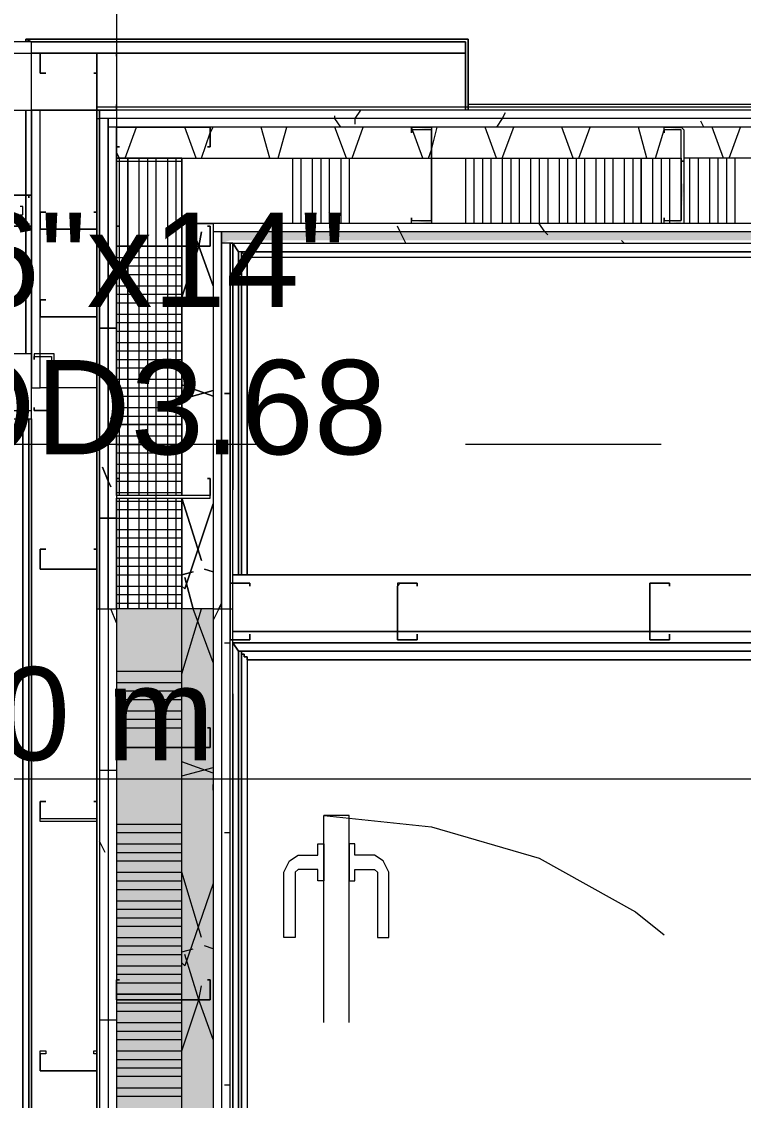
# Model space of a CAD drawing. Header units: metres. Extents: x 29 to 268, y -7 to 151.
# Drawn here: x 63.524 to 64.691, y 32.948 to 34.693 of the extents above; entities that cross this region are included whole.
import ezdxf

# ---------------------------------------------------------------- set-up
doc = ezdxf.new("R2010")
doc.units = ezdxf.units.M
doc.layers.add('HVAC - Ductos', color=5, linetype='Continuous', lineweight=50)
doc.layers.add('PDF2_Geometry', color=7, linetype='Continuous', true_color=0xaaaaaa)
doc.layers.add('PDF2_Solid Fills', color=7, linetype='Continuous', true_color=0xffffff)
doc.layers.add('PDF2_Text', color=7, linetype='Continuous')
doc.styles.add('PDF Helvetica', font='')
doc.styles.get('PDF Helvetica').set_extended_font_data('Helvetica')

msp = doc.modelspace()

# ---------------------------------------------------------------- hatches: boundary and pattern name
at = {"layer": 'PDF2_Solid Fills', "lineweight": 0, "transparency": 33554559}
h = msp.add_hatch(color=256, dxfattribs=at)
h.paths.add_polyline_path([(64.1867, 34.5175), (64.1867, 34.5221), (64.1547, 34.5221)])
h.paths.add_polyline_path([(64.1867, 34.3663), (64.1867, 34.3709), (64.1547, 34.3709)])
h = msp.add_hatch(color=256, dxfattribs=at)
h.paths.add_polyline_path([(64.1867, 34.5175), (64.1867, 34.5221), (64.1547, 34.5221)])
h.paths.add_polyline_path([(64.1867, 34.3663), (64.1867, 34.3709), (64.1547, 34.3709)])
h = msp.add_hatch(color=256, dxfattribs=at)
h.paths.add_polyline_path([(64.5901, 34.5175), (64.5901, 34.5221), (64.5626, 34.5221)])
h.paths.add_polyline_path([(64.5901, 34.3663), (64.5901, 34.3709), (64.5626, 34.3709)])
h.paths.add_polyline_path([(64.5946, 34.4304), (64.5901, 34.4304), (64.5901, 34.3709), (64.5946, 34.4299)])
h = msp.add_hatch(color=256, dxfattribs=at)
h.paths.add_polyline_path([(64.5901, 34.5175), (64.5901, 34.5221), (64.5626, 34.5221)])
h.paths.add_polyline_path([(64.5901, 34.3663), (64.5901, 34.3709), (64.5626, 34.3709)])
h.paths.add_polyline_path([(64.5946, 34.4304), (64.5901, 34.4304), (64.5901, 34.3709), (64.5946, 34.4299)])
for points in [[(63.8613, 34.3388), (65.4059, 34.3388), (65.4059, 34.3525), (63.8476, 34.3525), (63.8476, 34.3342)], [(63.678, 27.3674), (63.7834, 27.3674), (63.7834, 33.7429), (63.678, 33.7429), (63.678, 28.9579), (63.6826, 28.9579), (63.678, 28.9533)], [(63.8292, 28.5592), (63.8338, 33.7429), (63.7834, 33.7429), (63.7834, 27.3674), (63.8292, 27.372), (63.8338, 28.1512), (63.8292, 28.1558), (63.8338, 28.5546)]]:
    msp.add_hatch(color=256, dxfattribs=at).paths.add_polyline_path(points)

# ---------------------------------------------------------------- linework, layer by layer
at = {"layer": 'HVAC - Ductos', "lineweight": 0}
for points in [[(63.678, 34.93), (63.678, 34.4442)], [(60.7904, 33.4679), (61.9088, 33.4679), (65.3463, 33.4679)]]:
    msp.add_lwpolyline(points, dxfattribs=at)
at = {"layer": 'PDF2_Geometry', "lineweight": 0}
for points in [[(63.5404, 34.6596), (60.4742, 34.6596), (60.4742, 34.5496), (63.5404, 34.5496)], [(63.5404, 34.6596), (63.5313, 34.6641), (64.2463, 34.6641), (64.2463, 34.5496), (64.2463, 34.6641), (63.5313, 34.6641), (63.5404, 34.6596), (64.2417, 34.6596), (64.2417, 34.6413), (64.2417, 34.5496), (64.2417, 34.6596), (63.5404, 34.6596), (64.2417, 34.6596)], [(63.5313, 34.6596), (63.5313, 34.6641)], [(64.2417, 34.5496), (64.2417, 34.6596), (63.5404, 34.6596), (64.2417, 34.6596)], [(63.5542, 34.6413), (63.5588, 34.6413), (63.6459, 34.6413), (63.6459, 34.6092), (63.6413, 34.6092), (63.6459, 34.6092), (63.6459, 34.6413), (63.5588, 34.6413), (63.5542, 34.6413), (63.5542, 34.6092)], [(63.6459, 34.5496), (63.6459, 34.5541), (63.6459, 34.6413), (63.678, 34.6413), (63.678, 34.6367), (63.678, 34.6413), (63.6459, 34.6413), (63.6459, 34.5541), (63.6459, 34.5496), (63.678, 34.5496)], [(64.2417, 34.6413), (63.678, 34.6413)], [(63.5634, 34.6092), (63.5542, 34.6092)], [(63.5313, 34.1554), (63.5313, 34.3617), (63.5313, 34.4121), (63.5313, 34.5496), (63.5313, 34.4121), (63.5313, 34.3617)], [(63.5404, 34.5496), (63.6505, 34.5496)], [(63.678, 34.5587), (63.678, 34.5496)], [(63.6505, 33.7429), (63.6642, 33.7429), (63.6642, 34.5359), (63.6505, 34.5359)], [(63.8292, 34.49), (63.8292, 34.5175), (63.8292, 34.5221), (63.678, 34.5221), (63.678, 34.5175), (63.678, 34.49), (63.6826, 34.49), (63.678, 34.49), (63.678, 34.5175), (63.678, 34.5221), (63.8292, 34.5221), (63.8292, 34.5175), (63.8292, 34.49), (63.8246, 34.49)], [(63.8292, 34.49), (63.8292, 34.5175), (63.8292, 34.5221), (63.678, 34.5221), (63.678, 34.5175), (63.678, 34.49), (63.6826, 34.49), (63.678, 34.49), (63.678, 34.5175), (63.678, 34.5221), (63.8292, 34.5221), (63.8292, 34.5175), (63.8292, 34.49), (63.8246, 34.49)], [(64.1867, 34.5221), (64.1867, 34.5175), (64.1867, 34.3709), (64.1867, 34.3663), (64.1547, 34.3663), (64.1547, 34.3754), (64.1547, 34.3709), (64.1867, 34.3709), (64.1867, 34.5175), (64.1547, 34.5175), (64.1547, 34.5129), (64.1547, 34.5221)], [(64.1867, 34.5221), (64.1867, 34.5175), (64.1867, 34.3709), (64.1867, 34.3663), (64.1547, 34.3663), (64.1547, 34.3754), (64.1547, 34.3709), (64.1867, 34.3709), (64.1867, 34.5175), (64.1547, 34.5175), (64.1547, 34.5129), (64.1547, 34.5221)], [(64.5901, 34.5221), (64.5947, 34.5175), (64.5947, 34.3709), (64.5947, 34.3663), (64.5901, 34.3663), (64.5626, 34.3663), (64.5626, 34.3754), (64.5626, 34.3709), (64.5901, 34.3709), (64.5901, 34.5175), (64.5626, 34.5175), (64.5626, 34.5129), (64.5626, 34.5221)], [(64.5901, 34.5221), (64.5947, 34.5175), (64.5947, 34.3709), (64.5947, 34.3663), (64.5901, 34.3663), (64.5626, 34.3663), (64.5626, 34.3754), (64.5626, 34.3709), (64.5901, 34.3709), (64.5901, 34.5175), (64.5626, 34.5175), (64.5626, 34.5129), (64.5626, 34.5221)], [(63.6963, 34.4717), (63.6963, 34.3296), (63.6963, 33.9263), (63.6963, 34.3296)], [(64.5259, 34.3663), (64.5259, 34.4717)], [(63.6459, 34.3571), (63.5588, 34.3571), (63.5542, 34.3571), (63.5542, 34.3845), (63.5634, 34.3845), (63.5542, 34.3845), (63.5542, 34.3571), (63.5588, 34.3571), (63.6459, 34.3571), (63.6459, 34.3845)], [(63.6413, 34.3845), (63.6459, 34.3845)], [(63.678, 34.3617), (63.678, 34.3296), (63.8292, 34.3296), (63.8292, 34.3617), (63.8246, 34.3617), (63.8292, 34.3617), (63.8292, 34.3296), (63.678, 34.3296), (63.678, 34.3617), (63.6826, 34.3617)], [(63.678, 34.3617), (63.678, 34.3296), (63.8292, 34.3296), (63.8292, 34.3617), (63.8246, 34.3617), (63.8292, 34.3617), (63.8292, 34.3296), (63.678, 34.3296), (63.678, 34.3617), (63.6826, 34.3617)], [(63.8338, 33.7429), (63.8476, 33.7429), (63.8476, 34.3525), (63.8338, 34.3525)], [(63.8476, 33.7429), (63.8613, 33.7429), (63.8613, 33.7842), (63.8613, 34.3342), (63.8476, 34.3342)], [(63.8659, 34.3342), (63.8613, 34.3342), (63.8613, 33.7842), (63.8613, 33.7429), (63.8659, 33.7429), (63.8659, 33.7842)], [(63.8797, 34.3204), (65.3555, 34.3204)], [(63.8797, 34.3204), (65.3555, 34.3204)], [(63.8797, 33.7979), (63.8797, 34.3204), (63.8797, 33.7979), (63.8797, 34.3204), (63.8797, 33.7979), (63.8797, 34.3204), (63.8842, 34.3158), (63.8888, 34.3113), (63.8888, 33.7979), (63.8888, 34.3113), (63.8842, 34.3158), (63.8797, 34.3204)], [(63.6459, 34.215), (63.5588, 34.215), (63.5542, 34.215), (63.5542, 34.2425), (63.5634, 34.2425), (63.5542, 34.2425), (63.5542, 34.215), (63.5588, 34.215), (63.6459, 34.215), (63.6459, 34.2425)], [(63.6413, 34.2425), (63.6459, 34.2425)], [(63.5404, 34.1554), (60.4833, 34.1554), (60.4833, 34.05), (63.5404, 34.05)], [(63.545, 34.0638), (63.5726, 34.0638), (63.5771, 34.0638), (63.5771, 34.0683), (63.5771, 34.1508), (63.5771, 34.1554), (63.5726, 34.1554), (63.545, 34.1554), (63.545, 34.1463), (63.545, 34.1508), (63.5726, 34.1508), (63.5726, 34.0683), (63.5726, 34.0638), (63.545, 34.0638), (63.545, 34.0683)], [(63.7834, 34.0408), (63.678, 34.0408)], [(63.678, 33.9537), (63.678, 33.9263), (63.678, 33.9217), (63.8292, 33.9217), (63.8292, 33.9263), (63.8292, 33.9537), (63.8246, 33.9537), (63.8292, 33.9537), (63.8292, 33.9263), (63.678, 33.9263), (63.678, 33.9537), (63.6826, 33.9537)], [(63.678, 33.9537), (63.678, 33.9263), (63.678, 33.9217), (63.8292, 33.9217), (63.8292, 33.9263), (63.8292, 33.9537), (63.8246, 33.9537), (63.8292, 33.9537), (63.8292, 33.9263), (63.678, 33.9263), (63.678, 33.9537), (63.6826, 33.9537)], [(63.6963, 33.9217), (63.6963, 33.7429)], [(63.6459, 33.8071), (63.5588, 33.8071), (63.5542, 33.8071), (63.5542, 33.8391), (63.5634, 33.8391), (63.5542, 33.8391), (63.5542, 33.8071), (63.5588, 33.8071), (63.6459, 33.8071), (63.6459, 33.8391)], [(63.6413, 33.8391), (63.6459, 33.8391)], [(63.8934, 33.7842), (63.8613, 33.7842), (63.8613, 33.7796), (63.8613, 33.6925), (63.8934, 33.6925), (63.8934, 33.7017), (63.8934, 33.6925), (63.8613, 33.6925), (63.8613, 33.7796), (63.8613, 33.7842), (63.8934, 33.7842), (63.8934, 33.7796)], [(63.8934, 33.7842), (63.8613, 33.7842), (63.8613, 33.7796), (63.8613, 33.6925), (63.8934, 33.6925), (63.8934, 33.7017), (63.8934, 33.6925), (63.8613, 33.6925), (63.8613, 33.7796), (63.8613, 33.7842), (63.8934, 33.7842), (63.8934, 33.7796)], [(64.1638, 33.7842), (64.1363, 33.7842), (64.1317, 33.7842), (64.1317, 33.7796), (64.1317, 33.6925), (64.1363, 33.6925), (64.1638, 33.6925), (64.1638, 33.7017), (64.1638, 33.6925), (64.1363, 33.6925), (64.1317, 33.6925), (64.1317, 33.7796), (64.1363, 33.7842), (64.1638, 33.7842), (64.1638, 33.7796)], [(64.1638, 33.7842), (64.1363, 33.7842), (64.1317, 33.7842), (64.1317, 33.7796), (64.1317, 33.6925), (64.1363, 33.6925), (64.1638, 33.6925), (64.1638, 33.7017), (64.1638, 33.6925), (64.1363, 33.6925), (64.1317, 33.6925), (64.1317, 33.7796), (64.1363, 33.7842), (64.1638, 33.7842), (64.1638, 33.7796)], [(64.5717, 33.7842), (64.5396, 33.7842), (64.5396, 33.7796), (64.5396, 33.6925), (64.5717, 33.6925), (64.5717, 33.7017), (64.5717, 33.6925), (64.5396, 33.6925), (64.5396, 33.7796), (64.5396, 33.7842), (64.5717, 33.7842), (64.5717, 33.7796)], [(64.5717, 33.7842), (64.5396, 33.7842), (64.5396, 33.7796), (64.5396, 33.6925), (64.5717, 33.6925), (64.5717, 33.7017), (64.5717, 33.6925), (64.5396, 33.6925), (64.5396, 33.7796), (64.5396, 33.7842), (64.5717, 33.7842), (64.5717, 33.7796)], [(63.8659, 33.7063), (64.1317, 33.7063), (64.5396, 33.7063), (64.943, 33.7063), (64.5396, 33.7063), (64.1317, 33.7063)], [(63.8659, 33.6879), (65.4609, 33.6879), (65.4746, 33.6741), (63.8751, 33.6741)], [(63.8751, 33.6741), (63.8751, 32.5008)], [(63.678, 33.5504), (63.678, 33.5183), (63.8292, 33.5183), (63.8292, 33.5504), (63.8246, 33.5504), (63.8292, 33.5504), (63.8292, 33.5183), (63.678, 33.5183), (63.678, 33.5504), (63.6826, 33.5504)], [(63.678, 33.5504), (63.678, 33.5183), (63.8292, 33.5183), (63.8292, 33.5504), (63.8246, 33.5504), (63.8292, 33.5504), (63.8292, 33.5183), (63.678, 33.5183), (63.678, 33.5504), (63.6826, 33.5504)], [(63.6459, 33.4037), (63.6459, 33.3991), (63.5588, 33.3991), (63.5542, 33.3991), (63.5542, 33.4037), (63.5542, 33.4313), (63.5634, 33.4313), (63.5542, 33.4313), (63.5542, 33.4037), (63.5588, 33.4037), (63.6459, 33.4037), (63.6459, 33.4313)], [(63.6413, 33.4313), (63.6459, 33.4313)], [(63.9667, 33.3167), (63.9667, 33.2112), (63.9484, 33.2112), (63.9484, 33.3167), (63.9576, 33.335), (63.9713, 33.3442), (64.0034, 33.3442), (64.0034, 33.3625), (64.0126, 33.3625), (64.0126, 33.3029), (64.0034, 33.3029), (64.0034, 33.3213), (63.9713, 33.3213)], [(64.0996, 33.3167), (64.0996, 33.2112), (64.118, 33.2112), (64.118, 33.3167), (64.1088, 33.335), (64.095, 33.3442), (64.063, 33.3442), (64.063, 33.3625), (64.0538, 33.3625), (64.0538, 33.3029), (64.063, 33.3029), (64.063, 33.3213), (64.095, 33.3213)], [(63.678, 33.1425), (63.678, 33.115), (63.678, 33.1104), (63.8292, 33.1104), (63.8292, 33.115), (63.8292, 33.1425), (63.8246, 33.1425), (63.8292, 33.1425), (63.8292, 33.115), (63.8292, 33.1104), (63.678, 33.1104), (63.678, 33.115), (63.678, 33.1425), (63.6826, 33.1425)], [(63.678, 33.1425), (63.678, 33.115), (63.678, 33.1104), (63.8292, 33.1104), (63.8292, 33.115), (63.8292, 33.1425), (63.8246, 33.1425), (63.8292, 33.1425), (63.8292, 33.115), (63.8292, 33.1104), (63.678, 33.1104), (63.678, 33.115), (63.678, 33.1425), (63.6826, 33.1425)], [(63.7834, 33.1196), (63.678, 33.1196)], [(63.6459, 32.9958), (63.5588, 32.9958), (63.5542, 32.9958), (63.5542, 33.0279), (63.5634, 33.0279), (63.5634, 33.0233), (63.5542, 33.0233), (63.5542, 32.9958), (63.5588, 32.9958), (63.6459, 32.9958), (63.6459, 33.0233), (63.6413, 33.0233), (63.6413, 33.0279), (63.6459, 33.0279)]]:
    msp.add_lwpolyline(points, close=True, dxfattribs=at)
for points in [[(60.4742, 34.6413), (63.5404, 34.6413), (63.6459, 34.6413), (63.5404, 34.6413)], [(63.6459, 34.6413), (63.6459, 34.6413)], [(63.6459, 34.6413), (63.6459, 34.6413)], [(63.6459, 34.6413), (63.6459, 34.6413)], [(63.6459, 34.6413), (63.6459, 34.6413)], [(63.678, 34.6367), (63.678, 34.6367)], [(63.5634, 34.6092), (63.5634, 34.6092)], [(63.6413, 34.6092), (63.6413, 34.6092)], [(63.5404, 34.5496), (63.5404, 34.1554), (63.5404, 34.5496), (63.5404, 34.1004), (63.5542, 34.1004), (63.5542, 34.1554), (63.5542, 34.5496), (63.6459, 34.5496), (63.6459, 34.1004), (63.6459, 34.5496), (63.6459, 33.7429), (63.6505, 33.7429), (63.6505, 34.5496), (63.6505, 34.5359), (63.6505, 34.3342), (63.6505, 33.7429), (63.6505, 27.3674)], [(63.5404, 34.1004), (63.5404, 34.5496), (63.5404, 34.1554), (63.5404, 34.5496), (63.6459, 34.5496), (63.6459, 33.7979), (63.6459, 34.5496), (63.6459, 34.5359), (63.6505, 34.5359)], [(63.5726, 34.1004), (63.5542, 34.1004), (63.5542, 34.1554), (63.5542, 34.5496)], [(63.8659, 27.372), (63.8659, 33.6925), (63.8659, 33.7429), (63.8659, 33.7842), (63.8659, 34.3342), (65.4059, 34.3342), (65.5709, 34.3342), (65.5709, 34.5541), (65.4059, 34.5541), (63.6459, 34.5541), (63.6459, 34.3342), (63.6459, 33.7429), (63.6459, 27.3674)], [(63.6505, 34.5541), (63.6459, 34.5541), (63.6459, 34.5496), (63.6459, 33.7979), (63.6459, 34.5496), (63.6459, 34.5359), (63.6459, 34.3342)], [(75.0951, 34.5359), (75.0951, 34.5496), (74.5818, 34.5496), (74.5681, 34.5496), (74.5497, 34.5496), (73.7568, 34.5496), (73.0326, 34.5496), (66.0659, 34.5496), (66.0659, 34.5359), (65.5709, 34.5359), (65.4059, 34.5359), (63.6642, 34.5359), (63.6642, 34.5221), (63.6642, 34.3342), (63.6642, 33.7429), (63.678, 33.7429), (63.678, 33.9217)], [(63.678, 34.5587), (63.678, 34.5587)], [(66.0659, 34.5221), (66.0659, 34.5359), (65.5709, 34.5359), (65.5709, 34.5496), (66.0659, 34.5496), (65.5709, 34.5496), (65.4059, 34.5496), (63.678, 34.5496)], [(78.2256, 34.5541), (74.5497, 34.5541), (74.5497, 34.5587), (65.4059, 34.5587), (64.2463, 34.5587)], [(87.3511, 34.5359), (87.3511, 34.5541), (87.3511, 34.5496), (87.3511, 34.5359), (86.6819, 34.5359), (86.6819, 34.5129), (86.6819, 34.5359), (78.8535, 34.5359), (86.6819, 34.5359), (86.6819, 34.5496), (78.2256, 34.5496), (78.2256, 34.5541), (78.8856, 34.5541), (78.8856, 34.5587), (78.2256, 34.5587), (74.5497, 34.5587), (65.4059, 34.5587), (65.4059, 34.5541), (74.5497, 34.5541), (74.5497, 34.5221), (74.5497, 34.5541), (65.4059, 34.5541), (64.2463, 34.5541)], [(65.5709, 34.5359), (65.5709, 34.5221), (66.0659, 34.5221), (66.0659, 34.4717), (65.5709, 34.4717), (65.4059, 34.4717), (64.5947, 34.4717)], [(63.678, 33.9263), (63.678, 34.3296), (63.678, 34.5221), (63.6642, 34.5221), (63.6642, 33.7429), (63.6642, 27.3674), (63.6642, 24.3653), (63.678, 24.3653), (63.8659, 24.3653), (66.2584, 24.3653)], [(66.0659, 34.3525), (66.0659, 34.3663), (66.0659, 34.4717), (65.5709, 34.4717), (65.5709, 34.5221), (65.4059, 34.5221), (63.678, 34.5221), (63.678, 34.4717), (63.678, 34.3342), (63.678, 34.3296), (63.678, 33.9263), (63.678, 34.3296), (63.678, 34.4717), (63.7834, 34.4717), (63.7834, 34.3296), (63.7834, 33.9263), (63.7834, 34.3296), (63.7834, 34.3663), (63.8338, 34.3663), (63.8338, 33.7429), (63.7834, 33.7429), (63.7834, 33.9217)], [(64.1867, 34.5175), (64.1867, 34.5175)], [(64.1867, 34.5175), (64.1867, 34.5175)], [(64.5901, 34.5175), (64.5901, 34.5175)], [(64.5901, 34.5175), (64.5901, 34.5175)], [(64.1547, 34.5129), (64.1547, 34.5129)], [(64.1547, 34.5129), (64.1547, 34.5129)], [(64.5626, 34.5129), (64.5626, 34.5129)], [(64.5626, 34.5129), (64.5626, 34.5129)], [(63.7834, 33.9263), (63.7834, 34.3296), (63.7834, 34.3342), (63.7834, 34.3663), (63.7834, 34.4717), (63.678, 34.4717), (63.7834, 34.4717), (64.1867, 34.4717), (64.5901, 34.4717), (64.5901, 34.3709)], [(63.678, 34.4671), (63.7834, 34.4671)], [(63.6826, 33.9263), (63.6826, 34.3296), (63.6826, 34.4717)], [(63.7146, 33.9263), (63.7146, 34.3296), (63.7146, 34.4717)], [(63.7284, 33.9263), (63.7284, 34.3296), (63.7284, 34.4717)], [(63.7421, 33.7429), (63.7421, 33.9263), (63.7421, 34.3296), (63.7421, 34.4717)], [(63.7605, 33.9263), (63.7605, 34.3296), (63.7605, 34.4717)], [(63.7743, 33.9263), (63.7743, 34.3296), (63.7743, 34.4717)], [(72.1022, 34.4717), (72.5056, 34.4717), (72.9135, 34.4717), (73.0326, 34.4717), (73.0326, 34.3663), (66.0659, 34.3663), (65.5709, 34.3663), (65.4059, 34.3663), (63.8338, 34.3663), (63.7834, 34.3663), (63.8338, 34.3663), (63.8338, 34.3525), (63.8338, 34.3342), (63.8338, 33.7429), (63.8338, 27.3674)], [(63.9621, 34.4717), (63.9621, 34.3663)], [(63.9759, 34.4717), (63.9759, 34.3663)], [(63.9942, 34.4717), (63.9942, 34.3663)], [(64.008, 34.4717), (64.008, 34.3663)], [(64.0217, 34.4717), (64.0217, 34.3663)], [(64.0401, 34.4717), (64.0401, 34.3663)], [(64.0538, 34.4717), (64.0538, 34.3663)], [(64.2417, 34.4717), (64.2417, 34.3663)], [(64.2555, 34.4717), (64.2555, 34.3663)], [(64.2692, 34.4717), (64.2692, 34.3663)], [(64.283, 34.4717), (64.283, 34.3663)], [(64.3013, 34.4717), (64.3013, 34.3663)], [(64.3151, 34.4717), (64.3151, 34.3663)], [(64.3288, 34.4717), (64.3288, 34.3663)], [(64.3471, 34.4717), (64.3471, 34.3663)], [(64.3609, 34.4717), (64.3609, 34.3663)], [(64.3746, 34.4717), (64.3746, 34.3663)], [(64.393, 34.4717), (64.393, 34.3663)], [(64.4067, 34.4717), (64.4067, 34.3663)], [(64.4205, 34.4717), (64.4205, 34.3663)], [(64.4342, 34.4717), (64.4342, 34.3663)], [(64.4526, 34.4717), (64.4526, 34.3663)], [(64.4663, 34.4717), (64.4663, 34.3663)], [(64.4801, 34.4717), (64.4801, 34.3663)], [(64.4984, 34.4717), (64.4984, 34.3663)], [(64.5121, 34.4717), (64.5121, 34.3663)], [(64.5442, 34.4717), (64.5442, 34.3663)], [(64.558, 34.4717), (64.558, 34.3663)], [(64.5717, 34.4717), (64.5717, 34.3663)], [(64.6038, 34.4717), (64.6038, 34.3663)], [(64.6176, 34.4717), (64.6176, 34.3663)], [(64.6359, 34.4717), (64.6359, 34.3663)], [(64.6496, 34.4717), (64.6496, 34.3663)], [(64.6634, 34.4717), (64.6634, 34.3663)], [(64.6772, 34.4717), (64.6772, 34.3663)], [(63.5084, 34.4121), (63.5313, 34.4121), (63.5359, 34.4121), (63.5359, 34.4075), (63.5359, 34.4121), (63.5404, 34.4121), (63.5084, 34.4121)], [(63.5221, 34.38), (63.5267, 34.38), (63.5267, 34.3891), (63.5267, 34.3937), (63.5221, 34.3937)], [(63.5634, 34.3845), (63.5634, 34.3845)], [(63.6413, 34.3845), (63.6413, 34.3845)], [(64.1547, 34.3754), (64.1547, 34.3754)], [(64.1547, 34.3754), (64.1547, 34.3754)], [(64.5626, 34.3754), (64.5626, 34.3754)], [(64.5626, 34.3754), (64.5626, 34.3754)], [(63.5084, 34.3617), (63.5404, 34.3617), (63.5359, 34.3617), (63.5359, 34.3663), (63.5359, 34.3617), (63.5313, 34.3617), (63.5084, 34.3617)], [(64.1867, 34.3709), (64.1867, 34.3709)], [(64.1867, 34.3709), (64.1867, 34.3709)], [(64.5901, 34.3709), (64.5901, 34.3709)], [(64.5901, 34.3709), (64.5901, 34.3709)], [(63.6459, 34.3571), (63.6459, 34.3571)], [(63.6459, 34.3571), (63.6459, 34.3571)], [(66.0659, 34.3342), (66.0659, 34.3525), (65.5709, 34.3525), (65.4059, 34.3525), (63.8476, 34.3525), (63.8476, 34.3342), (63.8476, 33.7429), (63.8476, 28.9166), (63.8476, 28.77), (63.8476, 27.3674), (63.8476, 24.5486), (63.8613, 24.5486), (63.8659, 24.5486), (66.2584, 24.5486), (66.6159, 24.5486), (66.6159, 24.567)], [(63.8613, 27.3674), (63.8613, 33.6925), (63.8613, 33.7429), (63.8613, 33.7842), (63.8613, 34.3342), (65.3555, 34.3342), (65.3555, 34.3204), (63.8751, 34.3204), (63.8659, 34.3342), (65.195, 34.3342)], [(63.8613, 34.3342), (63.8613, 34.3342)], [(65.3555, 34.3113), (63.8888, 34.3113), (63.8842, 34.3158), (63.8797, 34.3204), (65.3555, 34.3204), (63.8751, 34.3204), (63.8659, 34.3342), (63.8751, 34.3204), (63.8751, 33.7979), (63.8751, 34.3204), (63.8751, 33.7979), (63.8659, 33.7979), (65.3555, 33.7979), (65.3555, 34.3342), (65.4609, 34.3342), (65.4609, 33.7979), (65.4609, 33.6879), (63.8659, 33.6879), (63.8659, 33.6925), (63.8659, 33.7429)], [(63.8659, 34.3342), (63.8659, 33.9354)], [(63.8659, 34.3342), (63.8659, 33.9354)], [(65.4746, 34.3204), (65.4609, 34.3342), (65.4609, 33.7063), (65.4472, 33.7063), (65.4609, 33.7063), (65.4609, 33.6879), (65.4609, 34.3342), (65.4746, 34.3204), (65.603, 34.3204), (65.4746, 34.3204), (65.4792, 34.3204), (65.4792, 34.3158), (65.4838, 34.3158), (65.4838, 34.3113), (65.4884, 34.3113), (65.4884, 33.6604), (65.4838, 33.665), (65.4792, 33.6696), (65.4792, 33.6741), (65.4746, 33.6741), (63.8751, 33.6741)], [(63.678, 34.3113), (63.7834, 34.3113)], [(65.3555, 33.7979), (63.8659, 33.7979), (63.8751, 33.7979), (63.8751, 34.3204)], [(63.8797, 34.3204), (63.8797, 33.7979)], [(63.8797, 34.3204), (63.8797, 33.7979)], [(63.8797, 34.3204), (63.8797, 33.7979)], [(63.8797, 34.3204), (63.8797, 33.7979)], [(63.678, 34.2975), (63.7834, 34.2975)], [(63.678, 34.2837), (63.7834, 34.2837)], [(63.678, 34.2654), (63.7834, 34.2654)], [(63.5634, 34.2425), (63.5634, 34.2425)], [(63.6413, 34.2425), (63.6413, 34.2425)], [(63.678, 34.2517), (63.7834, 34.2517)], [(63.678, 34.2379), (63.7834, 34.2379)], [(63.678, 34.2196), (63.7834, 34.2196)], [(63.6459, 34.215), (63.6459, 34.215)], [(63.6459, 34.215), (63.6459, 34.215)], [(63.678, 34.2058), (63.7834, 34.2058)], [(63.678, 34.1921), (63.7834, 34.1921)], [(63.678, 34.1737), (63.7834, 34.1737)], [(63.678, 34.16), (63.7834, 34.16)], [(63.678, 34.1463), (63.7834, 34.1463)], [(63.678, 34.1325), (63.7834, 34.1325)], [(63.678, 34.1141), (63.7834, 34.1141)], [(63.5588, 32.5879), (63.5359, 32.5879), (63.5359, 32.5925), (63.6459, 32.5925), (63.6459, 34.1004), (63.5771, 34.1004)], [(63.678, 34.1004), (63.7834, 34.1004)], [(63.678, 34.0867), (63.7834, 34.0867)], [(60.4833, 34.0638), (63.5404, 34.0638)], [(63.678, 34.0683), (63.7834, 34.0683)], [(63.5359, 34.05), (63.5359, 32.5879), (63.5313, 32.5833), (63.5267, 32.5787), (63.5267, 34.05), (63.5267, 32.5787), (63.6367, 32.5787), (63.5267, 32.5787), (63.6367, 32.5787), (63.6367, 32.2625), (63.6413, 32.2625), (63.6459, 32.2671), (63.6459, 32.2717), (63.6459, 32.5925), (63.6459, 32.2671)], [(63.6459, 32.5925), (63.5404, 32.5925), (63.5404, 34.05), (63.5404, 32.5925), (63.6459, 32.5925), (63.5359, 32.5925), (63.5359, 34.05), (63.5359, 32.5879), (63.6459, 32.5879)], [(63.678, 34.0546), (63.7834, 34.0546)], [(63.9255, 34.0087), (62.6559, 34.0087)], [(63.678, 34.0225), (63.7834, 34.0225)], [(63.678, 34.0087), (63.7834, 34.0087)], [(64.558, 34.0087), (64.2417, 34.0087)], [(63.678, 33.995), (63.7834, 33.995)], [(63.678, 33.9767), (63.7834, 33.9767)], [(63.678, 33.9629), (63.7834, 33.9629)], [(63.678, 33.9491), (63.7834, 33.9491)], [(63.678, 33.9308), (63.7834, 33.9308)], [(63.7834, 32.3037), (63.7834, 32.7071), (63.7834, 33.1104), (63.7834, 33.5183), (63.7834, 33.7429), (63.7834, 33.9217), (63.7834, 33.7429), (63.678, 33.7429), (63.678, 33.9217), (63.678, 33.7429), (63.678, 33.5183), (63.678, 33.1104), (63.678, 32.7071), (63.678, 32.3037)], [(63.6826, 33.7429), (63.6826, 33.9217)], [(63.7146, 33.7429), (63.7146, 33.9217)], [(63.7284, 33.7429), (63.7284, 33.9217)], [(63.7605, 33.7429), (63.7605, 33.9217)], [(63.7743, 33.7429), (63.7743, 33.9217)], [(63.678, 33.9171), (63.7834, 33.9171)], [(63.678, 33.9033), (63.7834, 33.9033)], [(63.678, 33.8896), (63.7834, 33.8896)], [(63.678, 33.8713), (63.7834, 33.8713)], [(63.678, 33.8575), (63.7834, 33.8575)], [(63.5634, 33.8391), (63.5634, 33.8391)], [(63.6413, 33.8391), (63.6413, 33.8391)], [(63.678, 33.8437), (63.7834, 33.8437)], [(63.678, 33.8254), (63.7834, 33.8254)], [(63.6459, 33.8071), (63.6459, 33.8071)], [(63.6459, 33.8071), (63.6459, 33.8071)], [(63.678, 33.8117), (63.7834, 33.8117)], [(63.6459, 32.2717), (63.6459, 33.7979), (63.6459, 32.2717), (63.6459, 32.2671), (63.6413, 32.2625), (63.6367, 32.2625), (63.6459, 32.2625), (63.6367, 32.2625), (63.6367, 32.5833)], [(63.6459, 33.7979), (63.6459, 33.7979)], [(63.678, 33.7979), (63.7834, 33.7979)], [(63.8888, 33.7979), (63.8888, 33.7979)], [(63.8888, 33.7979), (63.8888, 33.7979)], [(63.678, 33.7796), (63.7834, 33.7796)], [(63.678, 33.7658), (63.7834, 33.7658)], [(63.678, 33.7521), (63.7834, 33.7521)], [(65.4609, 33.6879), (63.8659, 33.6879), (63.8751, 33.6741), (65.4746, 33.6741)], [(63.8659, 33.6879), (65.4609, 33.6879), (63.8659, 33.6879)], [(65.4884, 33.6604), (63.8888, 33.6604), (63.8888, 33.665), (63.8842, 33.665), (63.8842, 33.6696), (63.8797, 33.6696), (63.8797, 33.6741), (65.4746, 33.6741), (63.8751, 33.6741), (63.8659, 33.6879), (65.4609, 33.6879)], [(63.8797, 32.5054), (63.8797, 33.6741), (63.8797, 32.5054), (63.8797, 33.6741), (63.8797, 32.5008), (63.8797, 33.6741), (63.8797, 33.6696), (63.8842, 33.6696), (63.8842, 33.665), (63.8888, 33.665), (63.8888, 33.6604), (65.4884, 33.6604)], [(65.4746, 33.6741), (63.8797, 33.6741), (65.4746, 33.6741)], [(65.4792, 33.6741), (63.8797, 33.6741), (65.4792, 33.6741), (63.8797, 33.6741), (63.8797, 33.6696), (63.8842, 33.6696), (63.8842, 33.665), (63.8888, 33.665), (63.8888, 33.6604), (63.8888, 32.5146)], [(65.4746, 33.6741), (63.8797, 33.6741), (65.4792, 33.6741), (63.8797, 33.6741), (65.4792, 33.6741)], [(63.678, 33.6421), (63.7834, 33.6421)], [(63.678, 33.6237), (63.7834, 33.6237)], [(63.678, 33.61), (63.7834, 33.61)], [(63.678, 33.5963), (63.7834, 33.5963)], [(63.8659, 33.6054), (63.8659, 32.4871), (63.8751, 32.5008), (63.9621, 32.5008), (63.9621, 32.5054), (63.9621, 32.5008)], [(63.678, 33.5779), (63.7834, 33.5779)], [(63.678, 33.5641), (63.7834, 33.5641)], [(63.678, 33.5504), (63.7834, 33.5504)], [(63.5634, 33.4313), (63.5634, 33.4313)], [(63.6413, 33.4313), (63.6413, 33.4313)], [(63.6459, 33.4037), (63.6459, 33.4037)], [(64.0126, 33.0737), (64.0126, 33.4083), (64.1867, 33.39), (64.3609, 33.3396), (64.5167, 33.2525), (64.5626, 33.2158)], [(64.0538, 33.0737), (64.0538, 33.4083), (64.0126, 33.4083)], [(63.678, 33.3946), (63.7834, 33.3946)], [(63.678, 33.3808), (63.7834, 33.3808)], [(63.678, 33.3625), (63.7834, 33.3625)], [(63.678, 33.3487), (63.7834, 33.3487)], [(63.678, 33.335), (63.7834, 33.335)], [(63.678, 33.3167), (63.7834, 33.3167)], [(63.9713, 33.3213), (63.9713, 33.3213)], [(64.095, 33.3213), (64.095, 33.3213)], [(63.678, 33.3029), (63.7834, 33.3029)], [(63.678, 33.2891), (63.7834, 33.2891)], [(63.678, 33.2708), (63.7834, 33.2708)], [(63.678, 33.2571), (63.7834, 33.2571)], [(63.678, 33.2433), (63.7834, 33.2433)], [(63.678, 33.2296), (63.7834, 33.2296)], [(63.678, 33.2112), (63.7834, 33.2112)], [(63.678, 33.1975), (63.7834, 33.1975)], [(63.678, 33.1837), (63.7834, 33.1837)], [(63.678, 33.1654), (63.7834, 33.1654)], [(63.678, 33.1517), (63.7834, 33.1517)], [(63.678, 33.1379), (63.7834, 33.1379)], [(63.678, 33.1058), (63.7834, 33.1058)], [(63.678, 33.0921), (63.7834, 33.0921)], [(63.678, 33.0737), (63.7834, 33.0737)], [(63.678, 33.06), (63.7834, 33.06)], [(63.678, 33.0462), (63.7834, 33.0462)], [(63.678, 33.0279), (63.7834, 33.0279)], [(63.678, 33.0141), (63.7834, 33.0141)], [(63.678, 33.0004), (63.7834, 33.0004)], [(63.6459, 32.9958), (63.6459, 32.9958)], [(63.6459, 32.9958), (63.6459, 32.9958)], [(63.678, 32.9867), (63.7834, 32.9867)], [(63.678, 32.9683), (63.7834, 32.9683)], [(63.678, 32.9546), (63.7834, 32.9546)]]:
    msp.add_lwpolyline(points, dxfattribs=at)
at = {"layer": 'PDF2_Geometry', "color": 254, "lineweight": 0, "true_color": 0xd2d2d2}
for points in [[(63.6413, 34.6413), (63.6413, 34.6413)], [(63.6734, 34.5496), (63.6734, 34.5496)], [(63.678, 34.5541), (63.678, 34.5587)], [(63.5634, 34.0638), (63.568, 34.0638)], [(63.5726, 34.0729), (63.5771, 34.0729)], [(63.8613, 33.7337), (63.8613, 33.7337)], [(63.8613, 33.7337), (63.8613, 33.7337)], [(63.7421, 33.1104), (63.7421, 33.1104)], [(63.7421, 33.1104), (63.7421, 33.1104)]]:
    msp.add_lwpolyline(points, dxfattribs=at)
at = {"layer": 'PDF2_Geometry', "color": 254, "lineweight": 0, "true_color": 0xeaeaea}
for points in [[(64.0721, 34.5496), (64.063, 34.5359), (64.063, 34.5267)], [(64.0401, 34.5221), (64.0309, 34.5359), (64.0309, 34.5404)], [(64.3059, 34.545), (64.3013, 34.5359), (64.2921, 34.5221)], [(63.9392, 34.5221), (63.9392, 34.5221)], [(64.6267, 34.5221), (64.6222, 34.5313)], [(64.1455, 34.3342), (64.1363, 34.3525), (64.1317, 34.3617)], [(64.3746, 34.3479), (64.37, 34.3525), (64.3609, 34.3663)], [(64.4984, 34.3342), (64.4938, 34.3388)], [(63.843, 33.7429), (63.8476, 33.7521), (63.843, 33.7429), (63.8338, 33.7245)], [(63.678, 33.72), (63.6688, 33.7429)], [(63.6688, 33.7429), (63.6688, 33.7429)], [(63.6688, 33.7429), (63.6688, 33.7429)], [(63.8521, 33.6879), (63.8613, 33.6879)], [(63.6505, 33.4817), (63.6642, 33.4817), (63.678, 33.4817)], [(63.678, 33.4633), (63.678, 33.4587)], [(63.8338, 33.4495), (63.8338, 33.4587)], [(63.8521, 33.3808), (63.8613, 33.3808)], [(63.6596, 33.3487), (63.6505, 33.3671)], [(63.6505, 33.0783), (63.6642, 33.0783), (63.678, 33.0783)], [(63.8521, 32.9729), (63.8613, 32.9729)]]:
    msp.add_lwpolyline(points, dxfattribs=at)
at = {"layer": 'PDF2_Geometry', "color": 254, "lineweight": 0, "true_color": 0xdddddd}
for points in [[(63.6917, 34.4717), (63.71, 34.5221)], [(63.8063, 34.4717), (63.788, 34.5221)], [(63.8154, 34.4717), (63.8292, 34.5129), (63.8338, 34.5221)], [(63.9255, 34.4717), (63.9117, 34.5221)], [(63.9392, 34.4717), (63.953, 34.5221)], [(64.0493, 34.4717), (64.0309, 34.5221)], [(64.0584, 34.4717), (64.0767, 34.5221)], [(64.173, 34.4717), (64.1547, 34.5221)], [(64.1821, 34.4717), (64.1867, 34.4854), (64.1959, 34.5221)], [(64.2921, 34.4717), (64.2738, 34.5221)], [(64.3013, 34.4717), (64.3197, 34.5221)], [(64.4159, 34.4717), (64.3976, 34.5221)], [(64.4251, 34.4717), (64.4434, 34.5221)], [(64.535, 34.4717), (64.5213, 34.5221)], [(64.5488, 34.4717), (64.5626, 34.5175)], [(64.6588, 34.4717), (64.6404, 34.5221)], [(64.668, 34.4717), (64.6863, 34.5221)], [(63.6826, 34.4717), (63.678, 34.4809)], [(63.7834, 33.9263), (63.7834, 33.9263)], [(63.7834, 33.9263), (63.7834, 33.9263)], [(63.8338, 33.6558), (63.8017, 33.7429), (63.788, 33.7933), (63.8017, 33.7429)], [(63.8338, 33.7704), (63.8338, 33.7704)], [(63.8338, 33.7704), (63.8338, 33.7704)], [(63.7834, 33.6375), (63.8154, 33.7429)], [(63.8154, 33.7429), (63.8154, 33.7429)], [(63.8154, 33.7429), (63.8154, 33.7429)], [(63.8338, 33.4771), (63.7834, 33.4954)], [(63.7834, 33.4725), (63.8338, 33.4863)], [(63.8154, 33.2112), (63.7834, 33.3167)], [(63.8338, 33.2983), (63.788, 33.1654), (63.7834, 33.17)], [(63.7834, 33.1883), (63.8017, 33.1929)], [(63.8338, 33.1929), (63.82, 33.1975)], [(63.8338, 33.0462), (63.8109, 33.1104), (63.788, 33.1837)], [(63.8338, 33.1608), (63.8338, 33.1608)], [(63.7834, 33.0279), (63.8109, 33.1104), (63.8154, 33.1333)]]:
    msp.add_lwpolyline(points, dxfattribs=at)
at = {"layer": 'PDF2_Geometry', "color": 254, "lineweight": 0, "true_color": 0xd2d2d2}
msp.add_lwpolyline([(64.5947, 34.4671), (64.5901, 34.4671)], close=True, dxfattribs=at)
at = {"layer": 'PDF2_Geometry', "color": 254, "lineweight": 0, "true_color": 0xdddddd}
for points in [[(63.7971, 34.3663), (63.8109, 34.3296), (63.8338, 34.2654), (63.8109, 34.3296)], [(63.8154, 34.3525), (63.8109, 34.3296), (63.7834, 34.2471), (63.8109, 34.3296)], [(63.7834, 34.105), (63.8338, 34.0867)], [(63.8338, 34.0958), (63.7834, 34.0821)], [(63.7834, 33.9217), (63.8154, 33.8208)], [(63.8338, 33.9125), (63.788, 33.775), (63.7834, 33.7796), (63.788, 33.775)], [(63.8017, 33.8025), (63.7834, 33.7979)], [(63.82, 33.8071), (63.8338, 33.8025)]]:
    msp.add_lwpolyline(points, close=True, dxfattribs=at)
at = {"layer": 'PDF2_Geometry', "color": 254, "lineweight": 0, "true_color": 0xeaeaea}
for points in [[(63.678, 34.1967), (63.6642, 34.1967), (63.6505, 34.1967), (63.6642, 34.1967)], [(63.8613, 34.0913), (63.8521, 34.0913)], [(63.6688, 34.05), (63.678, 34.0729)], [(63.6642, 33.9491), (63.6688, 33.94), (63.6642, 33.9491), (63.6551, 33.9721)], [(63.678, 33.8896), (63.6642, 33.8896), (63.6505, 33.8896), (63.6642, 33.8896)]]:
    msp.add_lwpolyline(points, close=True, dxfattribs=at)

# ---------------------------------------------------------------- texts
at = {"layer": 'PDF2_Text', "lineweight": 0, "attachment_point": 4, "style": 'PDF Helvetica'}
for s, insert, char_height in [('16"x14"', (63.3171, 34.3062), 0.15247), ('BOD3.68', (63.2391, 34.0679), 0.15247), ('3.20 m', (63.1933, 33.5722), 0.15059)]:
    msp.add_mtext(s, dxfattribs=dict(at, insert=insert, char_height=char_height))

doc.saveas('drawing.dxf')
